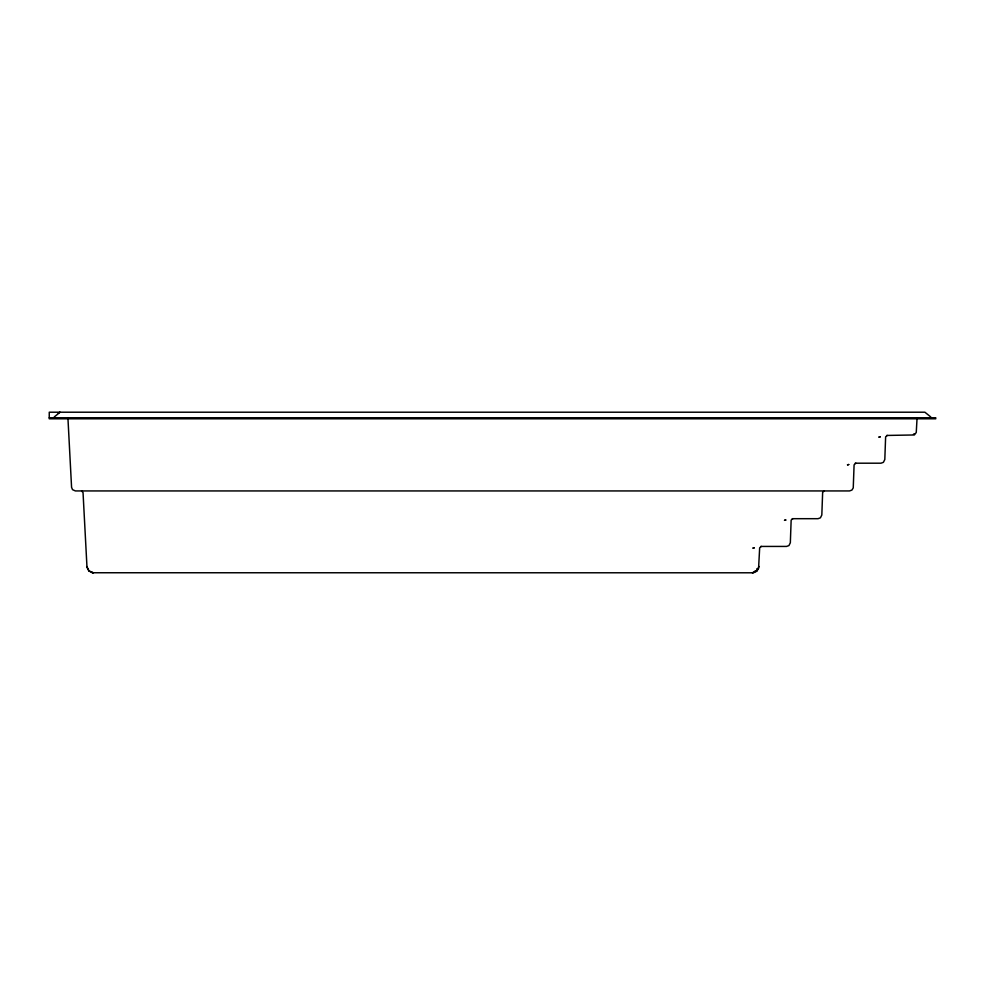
<?xml version="1.0" encoding="UTF-8"?>
<svg xmlns="http://www.w3.org/2000/svg" width="985" height="985" viewBox="0 0 985 985"><rect width="100%" height="100%" fill="white"/><g stroke="black" fill="none" stroke-linecap="round" stroke-linejoin="round"><path stroke-width="1.48" d="M81.595 490.961L83.035 492.586L86.988 567.262L88.945 570.98L92.775 572.753L752.405 572.79L756.431 571.411L758.561 568.542L759.669 547.808L761.368 546.429M917.06 418.145L916.259 432.464L914.375 434.964L886.746 435.444M758.992 566.437L756.985 570.943L752.405 572.79M54.224 416.95L60.11 412.21L58.152 413.023M914.265 433.794L913.452 434.25M754.658 571.275L755.347 570.906M855.83 463.196L854.093 464.871L853.244 487.907L851.914 490.087L849.501 490.936L75.377 490.936L72.533 489.656L71.573 487.329L67.94 418.182M753.242 572.741L754.079 572.581M887.325 435.444L885.626 436.823L884.813 459.515L883.397 462.334L880.996 463.196L855.251 463.196M824.346 490.936L822.647 492.315L821.822 515.007L820.419 517.827L818.018 518.689L792.272 518.689M792.851 518.689L791.152 520.068L790.339 542.747L788.936 545.579L786.522 546.429L760.777 546.429M49.25 417.763L935.75 417.763L935.75 418.797L49.25 418.797L49.25 412.21L924.89 412.21L930.776 416.95M86.902 566.547L88.945 570.98L93.489 572.79M91.839 572.581L92.652 572.741M757.391 568.628L757.009 569.305L757.342 568.739M880.233 436.786L879.014 437.094L880.233 436.786M848.75 464.526L847.519 464.834L848.75 464.526M785.771 520.018L784.54 520.326L785.771 520.018M754.276 547.771L753.045 548.079L754.276 547.771"/></g></svg>
